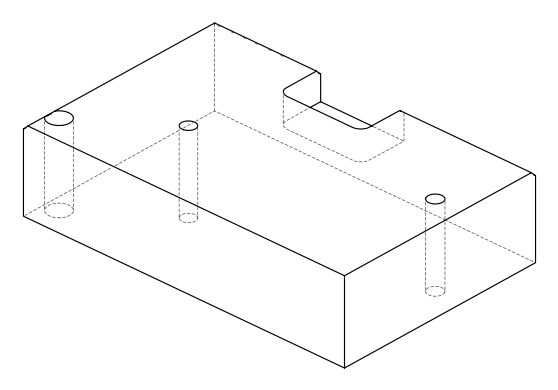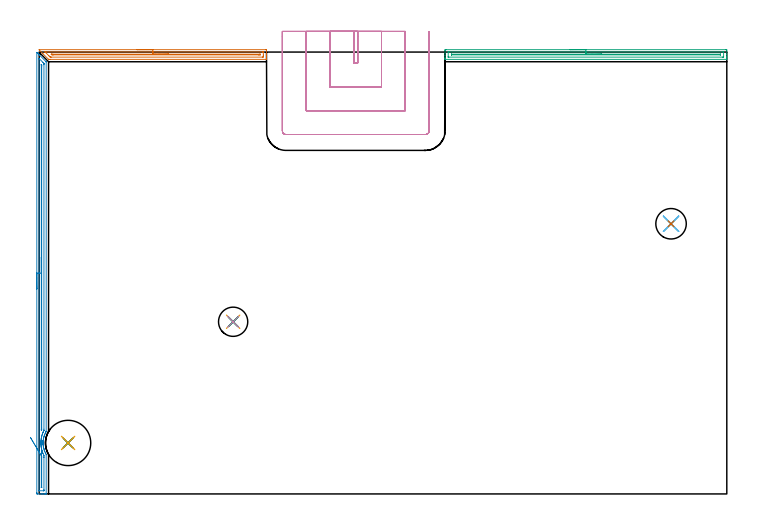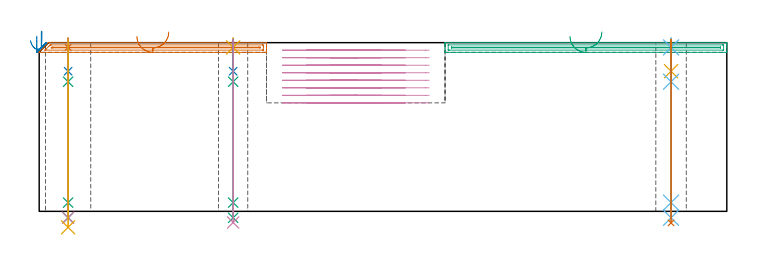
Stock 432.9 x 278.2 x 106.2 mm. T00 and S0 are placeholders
(PLAN: 17 operations, 12 tool changes, 32 min)
(1 AREA_MILL | FG_CHAMFER_SURFACE | UGT0205_001 | 3.52 min | 2741 mm3)
(2 AREA_MILL_1 | FG_CHAMFER_SURFACE_1 | UGT0205_001 | 6.77 min | 4767 mm3)
(3 AREA_MILL_2 | FG_CHAMFER_SURFACE_2 | UGT0205_001 | 4.41 min | 3374 mm3)
(4 MILL_SLOT | SLOT_PARTIAL_RECTANGULAR | UGT0201_094 | Follow Part, ap 5, ae 75% | 13.4 min | 261134 mm3)
(5 SPOT_DRILL | STEP1HOLE | NXT0321_9005460120000 | 0.05 min | 166 mm3)
(6 SPOT_DRILL_1 | STEP1HOLE_1 | NXT0321_9005460120000 | 0.05 min | 173 mm3)
(7 SPOT_DRILL_2 | STEP1HOLE_2 | NXT0321_9005460120000 | 0.05 min | 197 mm3)
(8 DRILL_BLIND_HOLE_INTO_CENTER | STEP1HOLE | NXT0301_128 | 0.08 min | 1722 mm3)
(9 GUN_DRILL_THROUGH_HOLE | STEP1HOLE | UGT0307_008 | 0.54 min | 8439 mm3)
(10 DRILL_TO_ENLARGE_THROUGH_HOLE | STEP1HOLE | UGT0301_253 | 0.46 min | 17836 mm3)
(11 DRILL_BLIND_HOLE_INTO_CENTER_1 | STEP1HOLE_1 | NXT0301_128 | 0.08 min | 1715 mm3)
(12 GUN_DRILL_THROUGH_HOLE_1 | STEP1HOLE_1 | UGT0307_008 | 0.55 min | 8454 mm3)
(13 DRILL_TO_ENLARGE_THROUGH_HOLE_1 | STEP1HOLE_1 | UGT0301_259 | 0.46 min | 20332 mm3)
(14 DRILL_BLIND_HOLE_INTO_CENTER_2 | STEP1HOLE_2 | NXT0301_128 | 0.08 min | 1723 mm3)
(15 GUN_DRILL_THROUGH_HOLE_2 | STEP1HOLE_2 | UGT0307_008 | 0.54 min | 8451 mm3)
(16 DRILL_TO_ENLARGE_THROUGH_HOLE_2 | STEP1HOLE_2 | NXT0301_104 | 0.45 min | 5954 mm3)
(17 DRILL_TO_ENLARGE_THROUGH_HOLE_3 | STEP1HOLE_2 | UGT0301_392 | 0.47 min | 51367 mm3)
(TOOL UGT0205_001 | Chamfer Mill 20 x 3 x 45 deg. | D20 FL50 Z2)
(TOOL UGT0201_094 | End mill 20 mm | D20 FL38 Z4)
(TOOL NXT0321_9005460120000 | NC Spot Drill, 142deg, 12mm, Carbide, Uncoated | D12 PA142 FL30 Z2)
(TOOL NXT0301_128 | Carbide Drill 12mm [861.1-1200-036A1-GP GC34] | D12 PA150 FL37.4 Z2)
(TOOL UGT0307_008 | Gun Drill 11 mm | D11 PA130 FL24 Z1)
(TOOL UGT0301_253 | Twist Drill 18.4 mm | D18.4 PA118 FL135 Z2)
(TOOL UGT0301_259 | Twist Drill 19.2 mm | D19.2 PA118 FL140 Z2)
(TOOL NXT0301_104 | Carbide Drill 14mm [860.1-1400-112A1-MM 2214] | D14 PA140 FL123 Z2)
(TOOL UGT0301_392 | Twist Drill 28.5 mm | D28.5 PA118 FL165 Z2)
(OP 1 AREA_MILL)
G17 G21 G94 G90
T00 M6
G54
G17 G0 G90 X61.55 Y279.7 S1061 M3
G43 Z116.2 H0
Z110.1
G94 G1 X61.588 Z109.228 F250.
X61.702 Z108.363
X61.891 Z107.512
X62.153 Z106.68
X62.487 Z105.874
X62.89 Z105.1
X63.358 Z104.364
X63.89 Z103.672
X64.479 Z103.029
X65.122 Z102.44
X65.814 Z101.908
X66.55 Z101.44
X67.324 Z101.037
X68.13 Z100.703
X68.962 Z100.441
X69.814 Z100.252
X70.678 Z100.138
X71.55 Z100.1
X142.495 Y279.699 Z100.101
X142.911 Y279.696 Z100.102
X143.09 Y279.691 Z100.105
X143.1 Y279.286 Z100.51
Y276.65 Z103.144
Y276.083 Z103.714
Y275.771 Z104.025
Y275.204 Z104.592
Y274.892 Z104.902
Y273.893 Z105.906
X143.09 Y273.606 Z106.193
X142.941 Y273.6 Z106.2
X6.851 Y273.602 Z106.198
X6.037 Y273.603 Z106.196
X5.955 Y273.604
X5.944 Y273.606 Z106.193
X5.887 Y273.624 Z106.173
X5.857 Y273.641 Z106.156
X2.41 Y277.089 Z102.71
X0.14 Y279.36 Z100.439
X0.103 Y279.395 Z100.401
X0.01 Y279.498 Z100.294
X0.001 Y279.597 Z100.196
X0. Y279.697 Z100.097
X0.053 Y279.7 Z100.099
X71.55 Z100.1
Y278.286 Z101.514
X140.711
X140.835 Y278.285 Z101.515
X141.064 Y278.28 Z101.52
X141.086 Y278.279 Z101.521
X141.091 Y278.265 Z101.535
X141.097 Y278.236 Z101.564
X141.099 Y278.208 Z101.592
X141.1 Y276.267 Z103.533
X141.098 Y275.771 Z104.029
X141.096 Y275.392 Z104.408
X141.085 Y275.021 Z104.779
X140.711 Y275.016 Z104.784
X140.586 Y275.015 Z104.785
X7.618 Y275.016 Z104.784
X7.235 Y275.018 Z104.782
X7.043 Y275.021 Z104.779
X6.952 Y275.023 Z104.777
X6.851 Y275.109 Z104.691
X6.18 Y275.771 Z104.029
X5.959 Y275.991 Z103.809
X4.174 Y277.775 Z102.025
X3.735 Y278.219 Z101.581
X3.687 Y278.271 Z101.529
X3.681 Y278.281 Z101.519
X3.685 Y278.282 Z101.518
X3.721 Y278.284 Z101.516
X3.872 Y278.285 Z101.515
X4.174 Y278.286 Z101.514
X71.55
Y276.872 Z102.928
X138.926 Y276.871 Z102.929
X139.001 Y276.87 Z102.93
X139.06 Y276.867 Z102.933
X139.09 Y276.864 Z102.936
X139.092 Y276.821 Z102.979
X139.095 Y276.65 Z103.15
X139.093 Y276.485 Z103.315
X139.085 Y276.435 Z103.365
X139.038 Y276.433 Z103.367
X138.926 Y276.431 Z103.369
X138.258 Y276.429 Z103.371
X138.033
X8.859 Y276.43 Z103.37
X8.636 Y276.431 Z103.369
X8.413 Y276.433 Z103.367
X7.973 Y276.438 Z103.362
X7.749 Y276.65 Z103.15
X7.744 Y276.655 Z103.145
X7.553 Y276.858 Z102.942
X7.597 Y276.867 Z102.934
X7.618 Y276.869 Z102.931
X7.744 Y276.87 Z102.93
X8.411 Y276.872 Z102.928
X8.636
X71.55
X72.422 Z102.966
X73.286 Z103.08
X74.138 Z103.269
X74.97 Z103.531
X75.776 Z103.865
X76.55 Z104.268
X77.286 Z104.737
X77.978 Z105.268
X78.621 Z105.857
X79.21 Z106.5
X79.742 Z107.193
X80.21 Z107.928
X80.613 Z108.702
X80.947 Z109.508
X81.209 Z110.34
X81.398 Z111.192
X81.512 Z112.057
X81.55 Z112.928
G0 Z116.2
M5
M2
(OP 2 AREA_MILL_1)
G17 G21 G94 G90
T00 M6
G54
G17 G0 G90 X-1.5 Y129. S1061 M3
G43 Z116.2 H0
Z110.3
G94 G1 Y129.038 Z109.428 F250.
Y129.152 Z108.564
Y129.341 Z107.712
Y129.603 Z106.88
Y129.937 Z106.074
Y130.34 Z105.3
Y130.808 Z104.564
Y131.34 Z103.872
Y131.929 Z103.229
Y132.572 Z102.64
Y133.264 Z102.108
Y134. Z101.64
Y134.774 Z101.237
Y135.58 Z100.903
Y136.412 Z100.641
Y137.264 Z100.452
Y138.128 Z100.338
Y139. Z100.3
X-1.499 Y277.984 Z100.299
X-1.495 Y277.985 Z100.303
X-1.487 Y277.984 Z100.312
X-1.347 Y277.847 Z100.453
X-1.226 Y277.726 Z100.574
X-0.732 Y277.235 Z101.063
X-0.583 Y277.084 Z101.214
X-0.442 Y276.943 Z101.356
X-0.296 Y276.798 Z101.5
X-0.156 Y276.657 Z101.641
X0.005 Y276.496 Z101.803
X0.141 Y276.361 Z101.937
X0.271 Y276.23 Z102.068
X4.204 Y272.296 Z106.004
X4.37 Y272.128 Z106.166
X4.395 Y272.095 Z106.19
X4.4 Y272.032 Z106.2
Y39.449
X4.396 Y39.3 Z106.189
X4.384 Y39.268 Z106.178
X4.292 Y39.1 Z106.088
X4.24 Y39.003 Z106.037
X4.04 Y38.625 Z105.837
X4.006 Y38.556 Z105.802
X3.816 Y38.177 Z105.615
X3.617 Y37.732 Z105.415
X3.487 Y37.423 Z105.286
X3.43 Y37.285 Z105.226
X3.405 Y37.217 Z105.2
X3.399 Y37.202 Z105.194
X3.312 Y36.949 Z105.108
X3.252 Y36.771 Z105.045
X3.196 Y36.613 Z104.994
X3.12 Y36.392 Z104.919
X3.1 Y36.324 Z104.898
X2.985 Y35.947 Z104.785
X2.869 Y35.488 Z104.667
X2.858 Y35.431 Z104.654
X2.75 Y34.926 Z104.547
X2.682 Y34.608 Z104.479
X2.605 Y34.162 Z104.404
X2.546 Y33.715 Z104.345
X2.518 Y33.446 Z104.317
X2.504 Y33.309 Z104.303
X2.48 Y32.823 Z104.274
Y32.8 Z104.273
Y32.753 Z104.271
X2.479 Y32.709 Z104.27
X2.476 Y32.629 Z104.269
X2.473 Y32.434 Z104.26
X2.465 Y32.096 Z104.254
X2.464 Y32.024 Z104.251
X2.461 Y31.931 Z104.254
X2.464 Y31.713 Z104.261
X2.468 Y31.485 Z104.267
X2.474 Y31.378 Z104.273
X2.493 Y31.039 Z104.289
X2.499 Y30.967 Z104.294
X2.505 Y30.891 Z104.301
X2.546 Y30.551 Z104.344
X2.596 Y30.147 Z104.393
X2.746 Y29.254 Z104.546
X2.844 Y28.807 Z104.638
X2.862 Y28.735 Z104.656
X2.884 Y28.639 Z104.682
X2.905 Y28.556 Z104.704
X2.953 Y28.362 Z104.753
X3.084 Y27.915 Z104.881
X3.196 Y27.57 Z104.995
X3.229 Y27.47 Z105.027
X3.256 Y27.396 Z105.053
X3.397 Y27. Z105.196
X3.573 Y26.578 Z105.371
X3.813 Y26.057 Z105.609
X3.895 Y25.877 Z105.693
X3.983 Y25.685 Z105.781
X4.133 Y25.392 Z105.931
X4.396 Y24.911 Z106.19
X4.4 Y24.717 Z106.2
Y0.164
X4.398 Y0.01 Z106.188
X4.281 Y0.003 Z106.073
X4.156 Y0. Z105.955
X3.839 Z105.638
X3.196 Z104.99
X2.002 Z103.798
X1.45 Z103.244
X-1.068 Z100.728
X-1.169 Y0.002 Z100.628
X-1.493 Y0.01 Z100.304
X-1.497 Y0.275 Z100.302
X-1.499 Y0.611 Z100.301
X-1.5 Y0.95 Z100.3
Y139.
X-0.086 Z101.714
X-0.085 Y273.818 Z101.715
X-0.084 Y274.01 Z101.716
X-0.081 Y274.105 Z101.719
X-0.079 Y274.115 Z101.721
X-0.072 Y274.111 Z101.728
X-0.041 Y274.085 Z101.759
X0.232 Y273.818 Z102.032
X2.323 Y271.726 Z104.123
X2.9 Y271.139 Z104.7
X2.979 Y271.05 Z104.779
X2.981 Y270.97 Z104.781
X2.984 Y270.8 Z104.784
X2.985 Y270.462 Z104.785
X2.986 Y270.247 Z104.786
X2.985 Y40.788 Z104.785
X2.981 Y40.115 Z104.781
X2.979 Y40.005 Z104.779
X2.968 Y39.956 Z104.768
X2.941 Y39.895 Z104.741
X2.738 Y39.471 Z104.538
X2.513 Y39.003 Z104.313
X2.477 Y38.924 Z104.277
X2.453 Y38.87 Z104.253
X2.323 Y38.565 Z104.123
X2.193 Y38.242 Z103.993
X2.143 Y38.11 Z103.943
X1.962 Y37.586 Z103.762
X1.839 Y37.217 Z103.639
X1.747 Y36.913 Z103.547
X1.579 Y36.324 Z103.379
X1.564 Y36.266 Z103.364
X1.553 Y36.219 Z103.353
X1.45 Y35.763 Z103.25
X1.393 Y35.49 Z103.193
X1.381 Y35.431 Z103.181
X1.255 Y34.738 Z103.055
X1.223 Y34.538 Z103.023
X1.148 Y33.954 Z102.948
X1.116 Y33.646 Z102.916
X1.082 Y33.129 Z102.882
X1.068 Y32.753 Z102.868
X1.055 Y32.264 Z102.855
X1.051 Y31.86 Z102.851
X1.063 Y31.363 Z102.863
X1.084 Y30.967 Z102.884
X1.135 Y30.396 Z102.935
X1.174 Y30.074 Z102.974
X1.215 Y29.754 Z103.015
X1.276 Y29.359 Z103.076
X1.307 Y29.181 Z103.107
X1.45 Y28.406 Z103.25
X1.475 Y28.289 Z103.275
X1.65 Y27.6 Z103.45
X1.674 Y27.51 Z103.474
X1.707 Y27.396 Z103.507
X1.824 Y27.013 Z103.624
X1.997 Y26.503 Z103.797
X2.323 Y25.637 Z104.123
X2.334 Y25.61 Z104.134
X2.979 Y24.206 Z104.779
X2.982 Y24.043 Z104.782
X2.984 Y23.824 Z104.784
X2.986 Y23.147 Z104.786
Y22.932
X2.985 Y2.612 Z104.785
X2.984 Y2.396 Z104.784
X2.98 Y2.058 Z104.78
X2.979 Y2.02 Z104.779
X2.972 Y2.01 Z104.772
X2.943 Y2.007 Z104.743
X2.84 Y2.002 Z104.64
X2.71 Y2. Z104.51
X0.092 Z101.892
X-0.043 Y2.003 Z101.757
X-0.071 Y2.006 Z101.729
X-0.079 Y2.01 Z101.721
X-0.081 Y2.017 Z101.719
X-0.084 Y2.049 Z101.716
X-0.085 Y2.181 Z101.715
X-0.086 Y139. Z101.714
X1.328 Z103.128
X1.329 Y269.478 Z103.129
X1.333 Y270.247 Z103.133
Y270.248
X1.348 Y270.247 Z103.148
X1.45 Y270.146 Z103.25
X1.543 Y270.046 Z103.343
X1.565 Y270.021 Z103.365
X1.568 Y269.892 Z103.368
X1.57 Y269.727 Z103.37
X1.571 Y269.478 Z103.371
X1.572 Y269.354 Z103.372
X1.571 Y41.557 Z103.371
X1.57 Y40.788 Z103.37
X1.568 Y40.668 Z103.368
X1.565 Y40.626 Z103.365
X1.547 Y40.583 Z103.347
X1.45 Y40.365 Z103.25
X1.359 Y40.183 Z103.159
X1.335 Y40.143 Z103.135
X1.333 Y40.25 Z103.133
X1.33 Y40.415 Z103.13
X1.329 Y40.664 Z103.129
X1.328 Y40.788 Z103.128
Y139.
Y139.872 Z103.166
Y140.736 Z103.28
Y141.588 Z103.469
Y142.42 Z103.732
Y143.226 Z104.065
Y144. Z104.468
Y144.736 Z104.937
Y145.428 Z105.468
Y146.071 Z106.057
Y146.66 Z106.701
Y147.192 Z107.393
Y147.66 Z108.128
Y148.063 Z108.902
Y148.397 Z109.708
Y148.659 Z110.54
Y148.848 Z111.392
Y148.962 Z112.257
Y149. Z113.128
G0 Z116.2
X-5.54 Y35.611
Z107.49
G1 X-5.32 Y35.241 Z106.731
X-5.067 Y34.816 Z106.013
X-4.783 Y34.338 Z105.34
X-4.471 Y33.812 Z104.718
X-4.131 Y33.241 Z104.153
X-3.768 Y32.63 Z103.647
X-3.384 Y31.984 Z103.205
X-2.981 Y31.306 Z102.83
X-2.563 Y30.604 Z102.526
X-2.134 Y29.881 Z102.294
X-1.695 Y29.143 Z102.136
X-1.252 Y28.397 Z102.053
X-0.806 Y27.647 Z102.046
X-0.361 Y26.899 Z102.116
X0.078 Y26.16 Z102.261
X0.51 Y25.434 Z102.48
X0.93 Y24.727 Z102.772
X1.335 Y24.045 Z103.135
X1.45 Y23.852 Z103.25
X1.464 Y23.824 Z103.264
X1.477 Y23.797 Z103.277
X1.554 Y23.61 Z103.354
X1.565 Y23.507 Z103.365
X1.567 Y23.316 Z103.367
X1.571 Y22.932 Z103.371
Y4.182
X1.57 Y4.059 Z103.37
X1.568 Y4.017 Z103.368
X1.565 Y4.01 Z103.365
X1.56 Y4.006 Z103.36
X1.539 Y4.003 Z103.339
X1.45 Y4.001 Z103.25
X1.391 Y4.003 Z103.191
X1.344 Y4.007 Z103.144
X1.335 Y4.01 Z103.135
X1.333 Y4.024 Z103.133
X1.33 Y4.058 Z103.13
X1.329 Y4.182 Z103.129
X1.328 Y4.306 Z103.128
X1.329 Y23.056 Z103.129
X1.33 Y23.824 Z103.13
X1.332 Y23.946 Z103.132
X1.335 Y24.045 Z103.135
X1.365 Y24.915 Z103.203
X1.395 Y25.774 Z103.347
X1.425 Y26.619 Z103.566
X1.453 Y27.44 Z103.857
X1.481 Y28.234 Z104.218
X1.507 Y28.993 Z104.648
X1.532 Y29.711 Z105.142
X1.556 Y30.384 Z105.697
X1.577 Y31.006 Z106.308
X1.597 Y31.572 Z106.971
X1.615 Y32.079 Z107.682
X1.63 Y32.521 Z108.433
X1.643 Y32.897 Z109.221
X1.654 Y33.202 Z110.038
X1.662 Y33.435 Z110.878
X1.668 Y33.594 Z111.736
X1.67 Y33.678 Z112.604
X1.671 Y33.686 Z113.477
G0 Z116.2
M5
M2
(OP 3 AREA_MILL_2)
G17 G21 G94 G90
T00 M6
G54
G17 G0 G90 X334.2 Y279.7 S1061 M3
G43 Z116.2 H0
Z110.1
G94 G1 X334.238 Z109.228 F250.
X334.352 Z108.363
X334.541 Z107.512
X334.803 Z106.68
X335.137 Z105.874
X335.54 Z105.1
X336.009 Z104.364
X336.54 Z103.672
X337.129 Z103.029
X337.772 Z102.44
X338.464 Z101.908
X339.2 Z101.44
X339.974 Z101.037
X340.78 Z100.703
X341.612 Z100.441
X342.464 Z100.252
X343.328 Z100.138
X344.2 Z100.1
X432.271
X432.688 Y279.696 Z100.102
X432.89 Y279.692 Z100.105
X432.9 Y279.286 Z100.51
Y276.65 Z103.145
Y275.25 Z104.546
Y274.892 Z104.902
Y274.178 Z105.622
Y273.936 Z105.863
X432.898 Y273.766 Z106.026
X432.89 Y273.602 Z106.189
X432.718 Y273.6 Z106.2
X255.682
X255.51 Y273.602 Z106.189
X255.502 Y273.766 Z106.026
X255.5 Y273.936 Z105.863
Y274.178 Z105.622
Y274.892 Z104.902
Y276.129 Z103.668
Y277.529 Z102.267
Y279.026 Z100.771
X255.503 Y279.286 Z100.51
X255.51 Y279.692 Z100.105
X255.712 Y279.696 Z100.102
X256.129 Y279.7 Z100.1
X344.2
Y278.286 Z101.514
X430.483 Y278.285 Z101.515
X430.608 Y278.284 Z101.516
X430.848 Y278.279 Z101.521
X430.891 Y278.271 Z101.529
X430.895 Y278.239 Z101.561
X430.898 Y278.204 Z101.596
X430.9 Y277.998 Z101.802
X430.899 Y275.225 Z104.575
X430.896 Y275.116 Z104.684
X430.89 Y275.044 Z104.756
X430.884 Y275.02 Z104.78
X430.867 Y275.019 Z104.781
X430.483 Y275.015 Z104.785
X430.359 Y275.014 Z104.786
X257.917 Y275.015 Z104.785
X257.792 Y275.016 Z104.784
X257.552 Y275.021 Z104.779
X257.509 Y275.029 Z104.771
X257.505 Y275.061 Z104.739
X257.502 Y275.096 Z104.704
X257.5 Y275.302 Z104.498
X257.501 Y278.075 Z101.725
X257.504 Y278.185 Z101.615
X257.51 Y278.256 Z101.544
X257.516 Y278.28 Z101.52
X257.533 Y278.281 Z101.519
X257.917 Y278.285 Z101.515
X258.041 Y278.286 Z101.514
X344.2
Y276.872 Z102.928
X428.77 Y276.871 Z102.929
X428.83 Y276.87 Z102.93
X428.869 Y276.868 Z102.932
X428.885 Y276.866 Z102.934
X428.89 Y276.851 Z102.949
X428.893 Y276.65 Z103.15
Y276.456 Z103.344
X428.884 Y276.435 Z103.365
X428.863 Y276.433 Z103.367
X428.807 Y276.43 Z103.37
X428.695 Y276.429 Z103.371
X259.63
X259.57 Y276.43 Z103.37
X259.531 Y276.433 Z103.367
X259.515 Y276.435 Z103.365
X259.51 Y276.449 Z103.351
X259.507 Y276.65 Z103.15
X259.508 Y276.844 Z102.956
X259.516 Y276.865 Z102.935
X259.537 Y276.867 Z102.933
X259.593 Y276.87 Z102.93
X259.705 Y276.871 Z102.929
X344.2 Y276.872 Z102.928
X345.072 Z102.966
X345.937 Z103.08
X346.788 Z103.269
X347.62 Z103.531
X348.426 Z103.865
X349.2 Z104.268
X349.936 Z104.737
X350.628 Z105.268
X351.271 Z105.857
X351.86 Z106.501
X352.392 Z107.193
X352.86 Z107.928
X353.263 Z108.702
X353.597 Z109.508
X353.859 Z110.34
X354.048 Z111.192
X354.162 Z112.057
X354.2 Z112.928
G0 Z116.2
M5
M2
(OP 4 MILL_SLOT)
G17 G21 G94 G90
T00 M6
G54
G17 G0 G90 X198.1 Y291.2 S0 M3
G43 Z116.2 H0
Z101.462
G94 G1 Y288.2 F250.
Y271.3 F500.
X200.5
Y288.2
Y291.2 F250.
X183.1
Y288.2
Y256.3 F500.
X215.5
Y288.2
Y291.2 F250.
X168.1
Y288.2
Y241.3 F500.
X230.5
Y288.2
Y291.2 F250.
X153.1
Y288.2
Y228.6 F500.
G3 X155.4 Y226.3 R2.3
G1 X243.2
G3 X245.5 Y228.6 R2.3
G1 Y288.2
Y291.2 F250.
G0 X198.1 Z96.725
G1 Y288.2
Y271.3 F500.
X200.5
Y288.2
Y291.2 F250.
X183.1
Y288.2
Y256.3 F500.
X215.5
Y288.2
Y291.2 F250.
X168.1
Y288.2
Y241.3 F500.
X230.5
Y288.2
Y291.2 F250.
X153.1
Y288.2
Y228.6 F500.
G3 X155.4 Y226.3 R2.3
G1 X243.2
G3 X245.5 Y228.6 R2.3
G1 Y288.2
Y291.2 F250.
G0 X198.1 Z91.987
G1 Y288.2
Y271.3 F500.
X200.5
Y288.2
Y291.2 F250.
X183.1
Y288.2
Y256.3 F500.
X215.5
Y288.2
Y291.2 F250.
X168.1
Y288.2
Y241.3 F500.
X230.5
Y288.2
Y291.2 F250.
X153.1
Y288.2
Y228.6 F500.
G3 X155.4 Y226.3 R2.3
G1 X243.2
G3 X245.5 Y228.6 R2.3
G1 Y288.2
Y291.2 F250.
G0 X198.1 Z87.25
G1 Y288.2
Y271.3 F500.
X200.5
Y288.2
Y291.2 F250.
X183.1
Y288.2
Y256.3 F500.
X215.5
Y288.2
Y291.2 F250.
X168.1
Y288.2
Y241.3 F500.
X230.5
Y288.2
Y291.2 F250.
X153.1
Y288.2
Y228.6 F500.
G3 X155.4 Y226.3 R2.3
G1 X243.2
G3 X245.5 Y228.6 R2.3
G1 Y288.2
Y291.2 F250.
G0 X198.1 Z82.512
G1 Y288.2
Y271.3 F500.
X200.5
Y288.2
Y291.2 F250.
X183.1
Y288.2
Y256.3 F500.
X215.5
Y288.2
Y291.2 F250.
X168.1
Y288.2
Y241.3 F500.
X230.5
Y288.2
Y291.2 F250.
X153.1
Y288.2
Y228.6 F500.
G3 X155.4 Y226.3 R2.3
G1 X243.2
G3 X245.5 Y228.6 R2.3
G1 Y288.2
Y291.2 F250.
G0 X198.1 Z77.775
G1 Y288.2
Y271.3 F500.
X200.5
Y288.2
Y291.2 F250.
X183.1
Y288.2
Y256.3 F500.
X215.5
Y288.2
Y291.2 F250.
X168.1
Y288.2
Y241.3 F500.
X230.5
Y288.2
Y291.2 F250.
X153.1
Y288.2
Y228.6 F500.
G3 X155.4 Y226.3 R2.3
G1 X243.2
G3 X245.5 Y228.6 R2.3
G1 Y288.2
Y291.2 F250.
G0 X198.1 Z73.037
G1 Y288.2
Y271.3 F500.
X200.5
Y288.2
Y291.2 F250.
X183.1
Y288.2
Y256.3 F500.
X215.5
Y288.2
Y291.2 F250.
X168.1
Y288.2
Y241.3 F500.
X230.5
Y288.2
Y291.2 F250.
X153.1
Y288.2
Y228.6 F500.
G3 X155.4 Y226.3 R2.3
G1 X243.2
G3 X245.5 Y228.6 R2.3
G1 Y288.2
Y291.2 F250.
G0 X198.1 Z68.3
G1 Y288.2
Y271.3 F500.
X200.5
Y288.2
Y291.2 F250.
X183.1
Y288.2
Y256.3 F500.
X215.5
Y288.2
Y291.2 F250.
X168.1
Y288.2
Y241.3 F500.
X230.5
Y288.2
Y291.2 F250.
X153.1
Y288.2
Y228.6 F500.
G3 X155.4 Y226.3 R2.3
G1 X243.2
G3 X245.5 Y228.6 R2.3
G1 Y288.2
Y291.2 F250.
G0 Z116.2
M5
M2
(OP 5 SPOT_DRILL)
G17 G21 G94 G90
T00 M6
G54
G17 G0 G90 X122.1 Y108.4 S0 M3
G43 Z116.2 H0
G94 G81 G98 Z103.2 F250. R109.2
G80
M5
M2
(OP 6 SPOT_DRILL_1)
G17 G21 G94 G90
T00 M6
G54
G17 G0 G90 X397.8 Y170.1 S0 M3
G43 Z116.2 H0
G94 G81 G98 Z103.2 F250. R109.2
G80
M5
M2
(OP 7 SPOT_DRILL_2)
G17 G21 G94 G90
T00 M6
G54
G17 G0 G90 X18.2 Y32.1 S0 M3
G43 Z116.2 H0
G94 G81 G98 Z103.2 F250. R109.2
G80
M5
M2
(OP 8 DRILL_BLIND_HOLE_INTO_CENTER)
G17 G21 G94 G90
T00 M6
G54
G17 G0 G90 X122.1 Y108.4 S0 M3
G43 Z116.2 H1
G94 G81 G98 Z88.2 F250. R108.2
G80
M5
M2
(OP 9 GUN_DRILL_THROUGH_HOLE)
G17 G21 G94 G90
T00 M6
G54
G17 G0 G90 X122.1 Y108.4 M8
G43 Z116.2 H0
Z101.404
S716 M3
G94 G1 Z81.609 F125. M26
G4 X.084
Z5.5 F250.
G4 X.084
Z-4.065 F125.
G4 X.084
M5
M9
G0 Z101.404
Z116.2
M2
(OP 10 DRILL_TO_ENLARGE_THROUGH_HOLE)
G17 G21 G94 G90
T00 M6
G54
G17 G0 G90 X122.1 Y108.4 S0 M3
G43 Z116.2 H0
G94 G73 G98 Z-7.028 F250. Q16.175 R108.2
G80
M5
M2
(OP 11 DRILL_BLIND_HOLE_INTO_CENTER_1)
G17 G21 G94 G90
T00 M6
G54
G17 G0 G90 X397.8 Y170.1 S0 M3
G43 Z116.2 H1
G94 G81 G98 Z88.2 F250. R108.2
G80
M5
M2
(OP 12 GUN_DRILL_THROUGH_HOLE_1)
G17 G21 G94 G90
T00 M6
G54
G17 G0 G90 X397.8 Y170.1 M8
G43 Z116.2 H0
Z101.914
S716 M3
G94 G1 Z81.609 F125. M26
G4 X.084
Z5.5 F250.
G4 X.084
Z-4.065 F125.
G4 X.084
M5
M9
G0 Z101.914
Z116.2
M2
(OP 13 DRILL_TO_ENLARGE_THROUGH_HOLE_1)
G17 G21 G94 G90
T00 M6
G54
G17 G0 G90 X397.8 Y170.1 S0 M3
G43 Z116.2 H0
G94 G73 G98 Z-7.268 F250. Q18.911 R108.2
G80
M5
M2
(OP 14 DRILL_BLIND_HOLE_INTO_CENTER_2)
G17 G21 G94 G90
T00 M6
G54
G17 G0 G90 X18.2 Y32.1 S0 M3
G43 Z116.2 H1
G94 G81 G98 Z88.2 F250. R108.2
G80
M5
M2
(OP 15 GUN_DRILL_THROUGH_HOLE_2)
G17 G21 G94 G90
T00 M6
G54
G17 G0 G90 X18.2 Y32.1 M8
G43 Z116.2 H0
Z100.505
S716 M3
G94 G1 Z81.609 F125. M26
G4 X.084
Z5.5 F250.
G4 X.084
Z-4.065 F125.
G4 X.084
M5
M9
G0 Z100.505
Z116.2
M2
(OP 16 DRILL_TO_ENLARGE_THROUGH_HOLE_2)
G17 G21 G94 G90
T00 M6
G54
G17 G0 G90 X18.2 Y32.1 S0 M3
G43 Z116.2 H1
G94 G73 G98 Z-4.048 F250. Q13.781 R108.2
G80
M5
M2
(OP 17 DRILL_TO_ENLARGE_THROUGH_HOLE_3)
G17 G21 G94 G90
T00 M6
G54
G17 G0 G90 X18.2 Y32.1 S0 M3
G43 Z116.2 H0
G94 G73 G98 Z-10.062 F250. Q23.252 R108.2
G80
M5
M2
